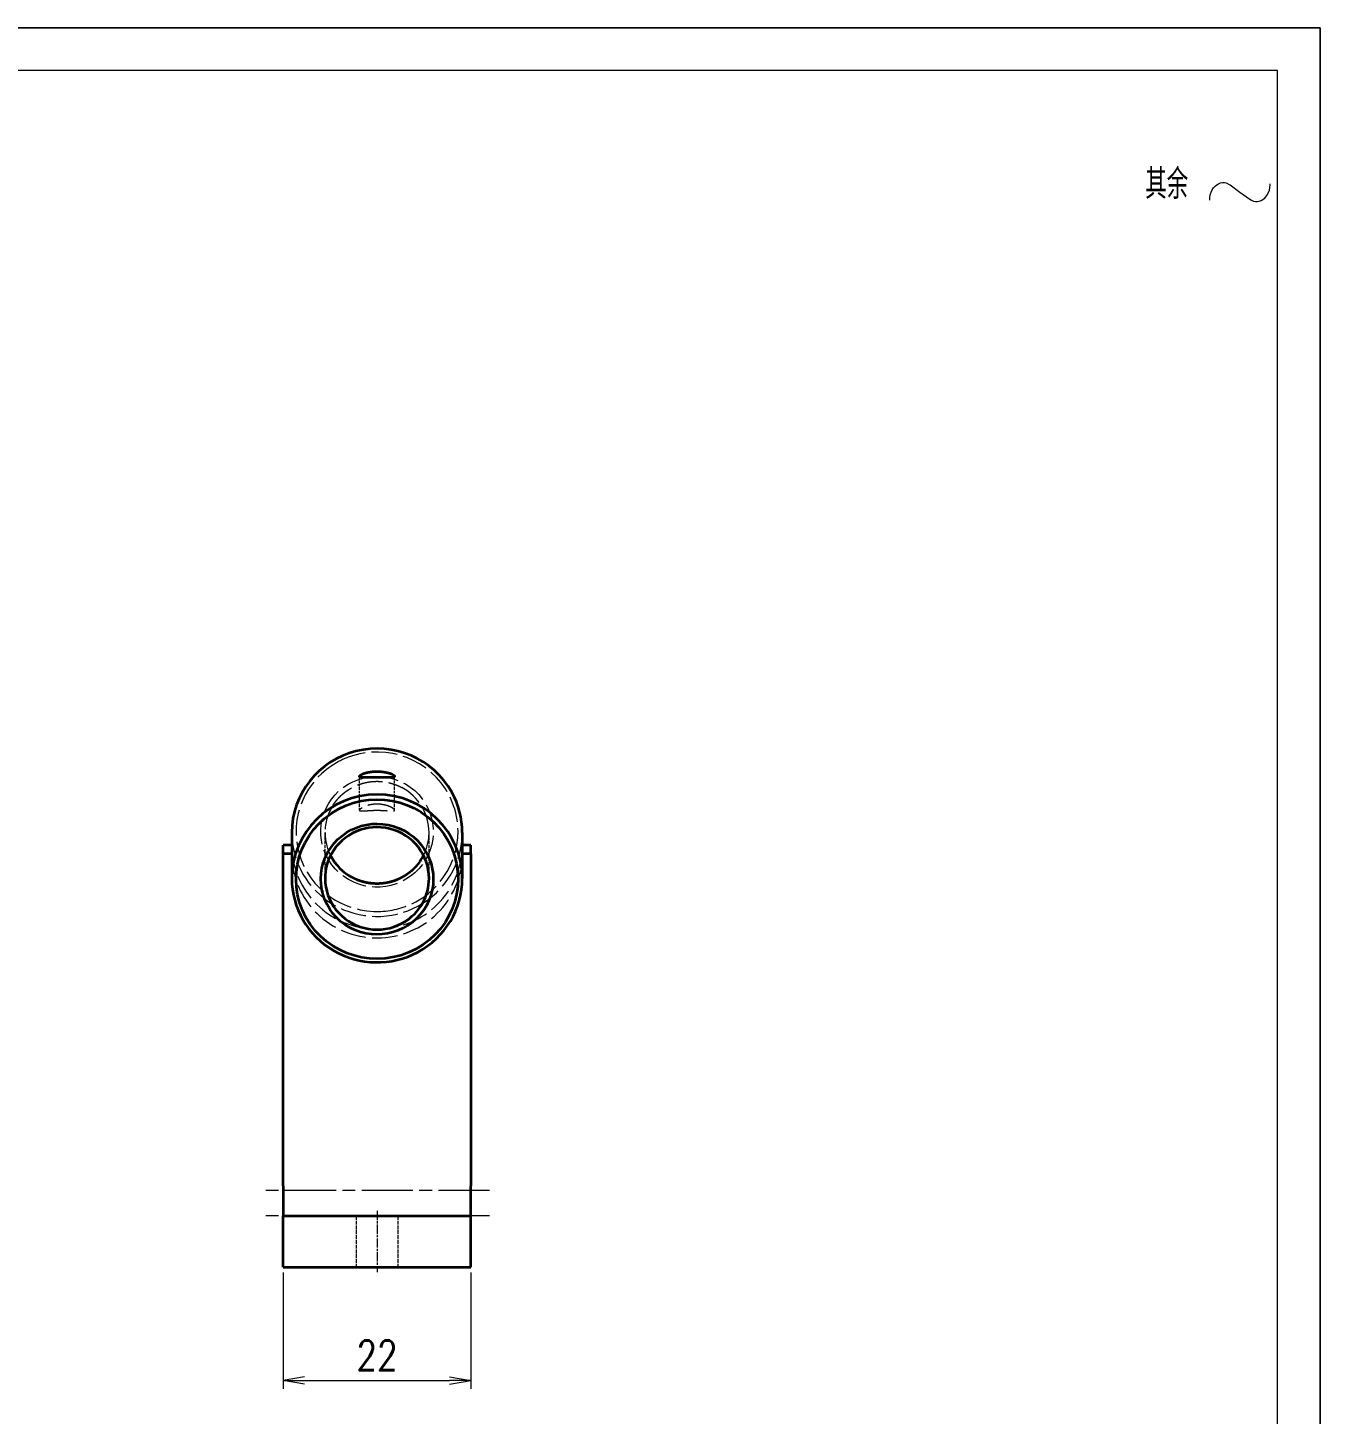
# Model space of a CAD drawing. Header units: inches. Extents: x 269 to 10986, y 1043 to 4337.
# Drawn here: x 6042.1 to 6193.7, y 2536.8 to 2699.5 of the extents above; entities that cross this region are included whole.
import ezdxf

# ---------------------------------------------------------------- set-up
doc = ezdxf.new("R2010")
doc.units = ezdxf.units.IN
doc.header["$MEASUREMENT"] = 0
for name, pattern in [('AM_ISO02W050x2', [3.75, 3, -0.75]), ('AM_ISO08W050x2', [9, 6, -0.75, 1.5, -0.75]), ('DOT2', [0.125, 0, -0.125])]:
    doc.linetypes.add(name, pattern=pattern)
for name, color, linetype, lineweight in [('中心线', 2, 'AM_ISO08W050x2', 18), ('图框', 7, 'Continuous', 18), ('标注线', 3, 'Continuous', 18), ('粗实线', 7, 'Continuous', 35), ('虚线', 1, 'AM_ISO02W050x2', 18)]:
    doc.layers.add(name, color=color, linetype=linetype, lineweight=lineweight)
doc.layers.add('打印', color=7, linetype='Continuous', lineweight=15, plot=False)
doc.layers.add('打印-禁用', color=7, linetype='Continuous', lineweight=15, plot=False)
doc.styles.add('DIM', font='romans.shx', dxfattribs={"width": 0.8, "bigfont": 'bigfont.shx'})
doc.styles.add('机械长仿宋', font='gbenor.shx', dxfattribs={"height": 1, "bigfont": 'gbcbig.shx'})
doc.dimstyles.new('XR 1-1$0', dxfattribs={"dimtxt": 3.5, "dimasz": 2.5, "dimexe": 1, "dimexo": 0.625, "dimgap": 1.2, "dimtad": 1, "dimzin": 9, "dimdsep": 46, "dimtxsty": 'DIM', "dimblk": 'OPEN', "dimcen": 0, "dimclrd": 8, "dimclre": 8, "dimclrt": 2, "dimazin": 2, "dimtfac": 0.5, "dimtmove": 0, "dimatfit": 3, "dimldrblk": 'OPEN', "dimfxl": 0, "dimtolj": 2, "dimlwd": 18, "dimlwe": 18, "dimarcsym": 0})

# ---------------------------------------------------------------- blocks, each defined once
blk = doc.blocks.new('GZDEH零件A3图框V01版')
at = {"layer": '图框', "linetype": 'Continuous'}
for p, q in [((3272.49, -1554.46), (2882.49, -1554.46)), ((3272.49, -1832.96), (3272.49, -1554.46))]:
    blk.add_line(p, q, dxfattribs=at)
at = {"layer": '打印-禁用', "linetype": 'Continuous'}
for p, q in [((3277.49, -1549.46), (2857.49, -1549.46)), ((3277.49, -1846.46), (3277.49, -1549.46))]:
    blk.add_line(p, q, dxfattribs=at)
blk = doc.blocks.new('DEH A3')
at = {"layer": '图框'}
blk.add_blockref('GZDEH零件A3图框V01版', (-2857.49, 1846.46), dxfattribs=at)
blk = doc.blocks.new('其余不去材料')
at = {"layer": '标注线', "color": 2, "lineweight": 13}
for points in [[(0, 0.17), (0.01, 0.48), (0.07, 0.79), (0.16, 1.09), (0.28, 1.36), (0.44, 1.6), (0.62, 1.8), (0.82, 1.97), (1.04, 2.09), (1.26, 2.17), (1.49, 2.21), (1.72, 2.21), (1.94, 2.17), (2.37, 1.97), (2.41, 1.95)], [(2.41, 1.95), (3.55, 1.11), (4.7, 0.27)], [(4.7, 0.27), (4.91, 0.14), (5.14, 0.05), (5.37, 0), (5.6, 0), (5.82, 0.04), (6.04, 0.11), (6.45, 0.38), (6.79, 0.8), (7.02, 1.34), (7.11, 1.95), (7.11, 2.09)]]:
    blk.add_lwpolyline(points, dxfattribs=at)
at = {"layer": '标注线', "color": 7, "linetype": 'DOT2', "style": '机械长仿宋'}
blk.add_text('其余', height=3.5, dxfattribs=at).set_placement((-7.56, 0.3))
blk = doc.blocks.new('_Open')
at = {"color": 0, "linetype": 'ByBlock', "lineweight": -2}
for p, q in [((-1, 0.167), (0, 0)), ((-1, -0.167), (0, 0)), ((0, 0), (-1, 0))]:
    blk.add_line(p, q, dxfattribs=at)
blk = doc.blocks.new('*D425')
at = {"layer": 'Defpoints', "color": 0, "transparency": 16777216}
for p in [(6072.06, 2554.04), (6094.06, 2554.04), (6094.06, 2540.74)]:
    blk.add_point(p, dxfattribs=at)
at = {"layer": '标注线', "color": 8, "lineweight": 18, "transparency": 16777216}
for p, q in [((6072.06, 2553.42), (6072.06, 2539.74)), ((6094.06, 2553.42), (6094.06, 2539.74)), ((6074.56, 2540.74), (6091.56, 2540.74))]:
    blk.add_line(p, q, dxfattribs=at)
at = {"layer": '标注线', "color": 8, "lineweight": 18, "transparency": 16777216, "xscale": 2.5, "yscale": 2.5, "zscale": 2.5, "rotation": 180}
blk.add_blockref('_Open', (6072.06, 2540.74), dxfattribs=at)
at = {"layer": '标注线', "color": 8, "lineweight": 18, "transparency": 16777216, "xscale": 2.5, "yscale": 2.5, "zscale": 2.5}
blk.add_blockref('_Open', (6094.06, 2540.74), dxfattribs=at)
at = {"layer": '标注线', "color": 2, "transparency": 16777216, "insert": (6083.06, 2543.69), "char_height": 3.5, "attachment_point": 5, "style": 'DIM'}
blk.add_mtext('\\A2;22', dxfattribs=at)

msp = doc.modelspace()

# ---------------------------------------------------------------- linework, layer by layer
at = {"layer": '中心线'}
for p, q in [((6096.262, 2563.044), (6069.862, 2563.044)), ((6096.262, 2560.044), (6069.862, 2560.044))]:
    msp.add_line(p, q, dxfattribs=at)
at = {"layer": '中心线', "ltscale": 0.180014}
msp.add_line((6083.062, 2560.644), (6083.062, 2553.444), dxfattribs=at)
at = {"layer": '打印'}
msp.add_lwpolyline([(5773.711, 2699.472), (6193.711, 2699.472), (6193.711, 2402.472), (5773.711, 2402.472)], close=True, dxfattribs=at)
at = {"layer": '粗实线', "ltscale": 0.134577}
for p, q in [((6073.062, 2605.037), (6073.062, 2599.654)), ((6093.062, 2605.037), (6093.062, 2599.654))]:
    msp.add_line(p, q, dxfattribs=at)
at = {"layer": '粗实线', "ltscale": 0.026047}
for p, q in [((6072.062, 2602.519), (6072.062, 2603.561)), ((6073.062, 2603.561), (6073.062, 2602.519)), ((6093.062, 2602.519), (6093.062, 2603.561)), ((6094.062, 2602.519), (6094.062, 2603.561))]:
    msp.add_line(p, q, dxfattribs=at)
at = {"layer": '粗实线', "ltscale": 0.025}
for p, q in [((6073.062, 2603.561), (6072.062, 2603.561)), ((6094.062, 2603.561), (6093.062, 2603.561)), ((6073.062, 2602.519), (6072.062, 2602.519)), ((6094.062, 2602.519), (6093.062, 2602.519))]:
    msp.add_line(p, q, dxfattribs=at)
at = {"layer": '粗实线'}
for p, q in [((6072.062, 2563.565), (6072.062, 2602.519)), ((6094.062, 2602.519), (6094.062, 2563.565)), ((6072.062, 2560.044), (6094.062, 2560.044)), ((6072.062, 2554.044), (6094.062, 2554.044))]:
    msp.add_line(p, q, dxfattribs=at)
at = {"layer": '粗实线', "ltscale": 0.088024}
for p, q in [((6072.062, 2563.565), (6072.062, 2560.044)), ((6094.062, 2560.044), (6094.062, 2563.565))]:
    msp.add_line(p, q, dxfattribs=at)
at = {"layer": '粗实线', "ltscale": 0.15}
for p, q in [((6072.062, 2554.044), (6072.062, 2560.044)), ((6094.062, 2554.044), (6094.062, 2560.044))]:
    msp.add_line(p, q, dxfattribs=at)
at = {"layer": '粗实线'}
for centre, major_axis, start_param, end_param in [((6083.062, 2605.037), (-10, 0), 3.6415927, 6.2832144), ((6083.062, 2599.567), (9.5, 0), 5.212389, 11.4955743), ((6083.062, 2605.037), (-10, 0), 3.1416217, 3.6415927), ((6083.062, 2599.654), (10, 0), 0.0000291, 3.1416217), ((6083.062, 2599.567), (6.6, 0), 1.0707963, 7.3539816), ((6083.062, 2599.654), (6.1, 0), 6.2831562, 8.924778), ((6083.062, 2599.654), (6.1, 0), 2.6415927, 3.1415636), ((6083.062, 2605.037), (6.1, 0), 3.6061562, 4.212389), ((6083.062, 2605.037), (6.1, 0), 5.6522584, 5.7831853), ((6083.062, 2605.037), (6.1, 0), 5.7831853, 5.8186445), ((6083.062, 2599.654), (10, 0), 3.1416217, 5.212389), ((6083.062, 2599.654), (6.1, 0), 3.1415636, 5.7831853), ((6083.062, 2599.654), (10, 0), 5.212389, 6.2832144), ((6083.062, 2599.654), (6.1, 0), 5.7831853, 6.2831562)]:
    msp.add_ellipse(centre, major_axis=major_axis, ratio=0.9848078, start_param=start_param, end_param=end_param, dxfattribs=at)
for points, knots in [([(6080.995, 2611.634), (6080.995, 2611.681), (6081.041, 2611.738), (6081.132, 2611.802), (6081.46, 2611.969), (6081.969, 2612.111), (6082.321, 2612.174), (6082.692, 2612.205), (6083.062, 2612.205)], [0, 0, 0, 0, 0, 0, 1.9585093, 1.9585093, 1.9585093, 5.1665285, 5.1665285, 5.1665285, 5.1665285, 5.1665285, 5.1665285]), ([(6083.062, 2611.487), (6082.679, 2611.487), (6082.296, 2611.485), (6081.927, 2611.479), (6081.57, 2611.479), (6081.311, 2611.503), (6081.289, 2611.505), (6081.268, 2611.508), (6081.248, 2611.511)], [0, 0, 0, 0, 0, 0, 3.3186663, 3.3186663, 3.3186663, 3.6314365, 3.6314365, 3.6314365, 3.6314365, 3.6314365, 3.6314365]), ([(6083.062, 2612.205), (6083.448, 2612.205), (6083.833, 2612.171), (6084.2, 2612.103), (6084.555, 2611.999), (6084.813, 2611.885), (6084.835, 2611.875), (6084.856, 2611.865), (6084.876, 2611.855)], [0, 0, 0, 0, 0, 0, 3.3390009, 3.3390009, 3.3390009, 3.6570954, 3.6570954, 3.6570954, 3.6570954, 3.6570954, 3.6570954]), ([(6085.129, 2611.634), (6085.129, 2611.594), (6085.098, 2611.562), (6085.037, 2611.537), (6084.809, 2611.49), (6084.438, 2611.48), (6084.173, 2611.481), (6083.789, 2611.484), (6083.386, 2611.487), (6083.278, 2611.487), (6083.17, 2611.487), (6083.062, 2611.487)], [0, 0, 0, 0, 0, 0, 1.6018724, 1.6018724, 1.6018724, 4.1977814, 4.1977814, 4.1977814, 5.1330581, 5.1330581, 5.1330581, 5.1330581, 5.1330581, 5.1330581]), ([(6087.988, 2601.493), (6087.962, 2601.459), (6087.937, 2601.425), (6087.911, 2601.391), (6087.858, 2601.324), (6087.805, 2601.259), (6087.778, 2601.226), (6087.723, 2601.161), (6087.667, 2601.097), (6087.639, 2601.065), (6087.581, 2601.002), (6087.522, 2600.939), (6087.496, 2600.911), (6087.373, 2600.785), (6087.246, 2600.662), (6087.148, 2600.574), (6087.013, 2600.458), (6086.874, 2600.347), (6086.839, 2600.32), (6086.732, 2600.237), (6086.626, 2600.16), (6086.56, 2600.114), (6086.461, 2600.047), (6086.359, 2599.982), (6086.324, 2599.961), (6086.251, 2599.915), (6086.174, 2599.87), (6086.145, 2599.853), (6086.085, 2599.819), (6086.023, 2599.785), (6086.003, 2599.774), (6085.963, 2599.753), (6085.923, 2599.731), (6085.903, 2599.721), (6085.864, 2599.701), (6085.825, 2599.681), (6085.805, 2599.671), (6085.767, 2599.652), (6085.728, 2599.634), (6085.709, 2599.625), (6085.67, 2599.606), (6085.632, 2599.589), (6085.615, 2599.581), (6085.578, 2599.564), (6085.539, 2599.547), (6085.521, 2599.539), (6085.459, 2599.513), (6085.398, 2599.487), (6085.357, 2599.471), (6085.275, 2599.438), (6085.193, 2599.408), (6085.153, 2599.393), (6085.07, 2599.364), (6084.985, 2599.336), (6084.951, 2599.325), (6084.822, 2599.284), (6084.692, 2599.247), (6084.606, 2599.224), (6084.477, 2599.192), (6084.347, 2599.164), (6084.301, 2599.155), (6084.213, 2599.137), (6084.126, 2599.121), (6084.085, 2599.114), (6084.001, 2599.101), (6083.921, 2599.089), (6083.895, 2599.086), (6083.829, 2599.077), (6083.76, 2599.069), (6083.738, 2599.067), (6083.694, 2599.062), (6083.649, 2599.057), (6083.627, 2599.055), (6083.56, 2599.049), (6083.494, 2599.044), (6083.45, 2599.042), (6083.361, 2599.036), (6083.273, 2599.033), (6083.229, 2599.032), (6083.14, 2599.03), (6083.048, 2599.029), (6083.002, 2599.03), (6082.933, 2599.031), (6082.864, 2599.033), (6082.841, 2599.034), (6082.749, 2599.037), (6082.66, 2599.042), (6082.61, 2599.046), (6082.532, 2599.052), (6082.448, 2599.06), (6082.427, 2599.062), (6082.385, 2599.067), (6082.343, 2599.071), (6082.321, 2599.074), (6082.215, 2599.087), (6082.108, 2599.103), (6082.021, 2599.117), (6081.842, 2599.149), (6081.661, 2599.189), (6081.567, 2599.212), (6081.381, 2599.26), (6081.196, 2599.316), (6081.104, 2599.346), (6080.845, 2599.436), (6080.594, 2599.539), (6080.433, 2599.612), (6080.284, 2599.686), (6080.138, 2599.765)], [0, 0, 0, 0, 0, 0, 0.380552, 0.380552, 0.380552, 0.7611041, 0.7611041, 0.7611041, 1.1416597, 1.1416597, 1.1416597, 1.5317934, 1.5317934, 1.5317934, 2.6865752, 2.6865752, 2.6865752, 3.0708684, 3.0708684, 3.0708684, 3.8487437, 3.8487437, 3.8487437, 4.2355904, 4.2355904, 4.2355904, 4.6465817, 4.6465817, 4.6465817, 4.8401329, 4.8401329, 4.8401329, 5.0336841, 5.0336841, 5.0336841, 5.2272368, 5.2272368, 5.2272368, 5.4207896, 5.4207896, 5.4207896, 5.6143806, 5.6143806, 5.6143806, 5.8144261, 5.8144261, 5.8144261, 6.2015322, 6.2015322, 6.2015322, 6.5857387, 6.5857387, 6.5857387, 6.9868172, 6.9868172, 6.9868172, 7.7551791, 7.7551791, 7.7551791, 8.1352721, 8.1352721, 8.1352721, 8.5265868, 8.5265868, 8.5265868, 8.9505733, 8.9505733, 8.9505733, 9.1441618, 9.1441618, 9.1441618, 9.3377504, 9.3377504, 9.3377504, 9.7241056, 9.7241056, 9.7241056, 10.1104607, 10.1104607, 10.1104607, 10.4968302, 10.4968302, 10.4968302, 10.6900336, 10.6900336, 10.6900336, 11.2759736, 11.2759736, 11.2759736, 11.4648173, 11.4648173, 11.4648173, 11.6536611, 11.6536611, 11.6536611, 12.4087955, 12.4087955, 12.4087955, 13.1960345, 13.1960345, 13.1960345, 13.9832736, 13.9832736, 13.9832736, 15.4632449, 15.4632449, 15.4632449, 15.4632449, 15.4632449, 15.4632449])]:
    msp.add_open_spline(points, degree=5, knots=knots, dxfattribs=at)
for points in [[(6081.248, 2611.511), (6081.152, 2611.524), (6081.076, 2611.542), (6081.022, 2611.566), (6080.995, 2611.597), (6080.995, 2611.634)], [(6084.876, 2611.855), (6084.971, 2611.807), (6085.048, 2611.759), (6085.102, 2611.713), (6085.129, 2611.67), (6085.129, 2611.634)]]:
    msp.add_open_spline(points, degree=5, dxfattribs=at)
at = {"layer": '虚线', "ltscale": 0.099587}
msp.add_line((6080.995, 2607.65), (6080.995, 2611.634), dxfattribs=at)
at = {"layer": '虚线', "ltscale": 0.099586}
msp.add_line((6085.129, 2607.65), (6085.129, 2611.634), dxfattribs=at)
at = {"layer": '虚线', "ltscale": 0.134577}
for p, q in [((6076.962, 2599.654), (6076.962, 2605.037)), ((6089.162, 2599.654), (6089.162, 2605.037))]:
    msp.add_line(p, q, dxfattribs=at)
at = {"layer": '虚线', "ltscale": 0.15}
for p, q in [((6080.604, 2560.044), (6080.604, 2554.044)), ((6080.604, 2560.044), (6080.604, 2554.044)), ((6085.521, 2560.044), (6085.521, 2554.044)), ((6085.521, 2560.044), (6085.521, 2554.044))]:
    msp.add_line(p, q, dxfattribs=at)
at = {"layer": '虚线'}
for centre, radius, start, end in [((6083.049, 2604.888), 9.59, 104.74475, 118.26726), ((6083.067, 2605.38), 9.612, 272.68056, 298.25044)]:
    msp.add_arc(centre, radius, start, end, dxfattribs=at)
for centre, major_axis, start_param, end_param in [((6083.062, 2605.124), (9.5, 0), 5.212389, 8.1152203), ((6083.062, 2605.124), (9.5, 0), 2.0707963, 4.7602741), ((6083.062, 2605.124), (-6.6, 0), 2.5106657, 8.793851), ((6083.062, 2605.037), (6.1, 0), 6.2831562, 7.3539816), ((6083.062, 2605.037), (6.1, 0), 2.5765118, 3.1415636), ((6083.062, 2605.037), (-10, 0), 0.0000291, 2.0707963), ((6083.062, 2605.037), (6.1, 0), 3.1415636, 3.6061562), ((6083.062, 2605.037), (-10, 0), 2.0707963, 3.1416217), ((6083.062, 2605.037), (6.1, 0), 5.8186445, 6.2831562), ((6083.062, 2603.561), (10, 0), 3.1415927, 6.2831853), ((6083.062, 2602.519), (10, 0), 3.1415927, 6.2831853)]:
    msp.add_ellipse(centre, major_axis=major_axis, ratio=0.9848078, start_param=start_param, end_param=end_param, dxfattribs=at)
for points, knots in [([(6077.91, 2608.254), (6078.207, 2608.714), (6078.556, 2609.141), (6078.953, 2609.527), (6079.976, 2610.317), (6081.177, 2610.82), (6081.903, 2611.002), (6083.194, 2611.127), (6084.468, 2610.92), (6084.998, 2610.772), (6085.507, 2610.567), (6085.987, 2610.309)], [0, 0, 0, 0, 0, 0, 3.8947935, 3.8947935, 3.8947935, 9.1096517, 9.1096517, 9.1096517, 12.9684822, 12.9684822, 12.9684822, 12.9684822, 12.9684822, 12.9684822]), ([(6084.876, 2607.906), (6084.712, 2608.008), (6084.492, 2608.114), (6084.235, 2608.206), (6083.652, 2608.351), (6083.011, 2608.385), (6082.677, 2608.366), (6082.15, 2608.281), (6081.696, 2608.13), (6081.534, 2608.063), (6081.265, 2607.929), (6081.086, 2607.797), (6081.025, 2607.739), (6080.995, 2607.689), (6080.995, 2607.65)], [0, 0, 0, 0, 0, 0, 2.6361093, 2.6361093, 2.6361093, 5.4854761, 5.4854761, 5.4854761, 7.2975237, 7.2975237, 7.2975237, 8.8960398, 8.8960398, 8.8960398, 8.8960398, 8.8960398, 8.8960398]), ([(6081.248, 2607.562), (6081.413, 2607.56), (6081.633, 2607.577), (6081.892, 2607.6), (6082.473, 2607.641), (6083.108, 2607.653), (6083.439, 2607.647), (6083.964, 2607.62), (6084.422, 2607.584), (6084.585, 2607.571), (6084.853, 2607.554), (6085.033, 2607.567), (6085.093, 2607.582), (6085.126, 2607.609), (6085.129, 2607.646), (6085.129, 2607.647), (6085.129, 2607.649), (6085.129, 2607.65)], [0, 0, 0, 0, 0, 0, 2.5924076, 2.5924076, 2.5924076, 5.4326701, 5.4326701, 5.4326701, 7.2217612, 7.2217612, 7.2217612, 8.754942, 8.754942, 8.754942, 8.8076668, 8.8076668, 8.8076668, 8.8076668, 8.8076668, 8.8076668]), ([(6085.129, 2607.65), (6085.129, 2607.687), (6085.102, 2607.733), (6085.048, 2607.788), (6084.971, 2607.846), (6084.877, 2607.905), (6084.877, 2607.905), (6084.876, 2607.906), (6084.876, 2607.906)], [0, 0, 0, 0, 0, 0, 1.5136693, 1.5136693, 1.5136693, 1.517979, 1.517979, 1.517979, 1.517979, 1.517979, 1.517979])]:
    msp.add_open_spline(points, degree=5, knots=knots, dxfattribs=at)
msp.add_open_spline([(6080.995, 2607.65), (6080.995, 2607.613), (6081.022, 2607.586), (6081.076, 2607.57), (6081.153, 2607.563), (6081.248, 2607.562)], degree=5, dxfattribs=at)

# ---------------------------------------------------------------- block references
at = {"layer": '图框'}
msp.add_blockref('DEH A3', (5773.711, 2402.472), dxfattribs=at)
at = {"layer": '标注线'}
msp.add_blockref('其余不去材料', (6180.743, 2679.084), dxfattribs=at)

# ---------------------------------------------------------------- dimensions: what is measured, and where the dimension line sits
dim = msp.add_linear_dim(base=(6094.062, 2540.742), p1=(6072.062, 2554.044), p2=(6094.062, 2554.044), dimstyle='XR 1-1$0', dxfattribs=at)
dim.commit()
dim.dimension.update_dxf_attribs({"geometry": '*D425', "text_midpoint": (6083.062, 2543.692)})

doc.saveas('drawing.dxf')
